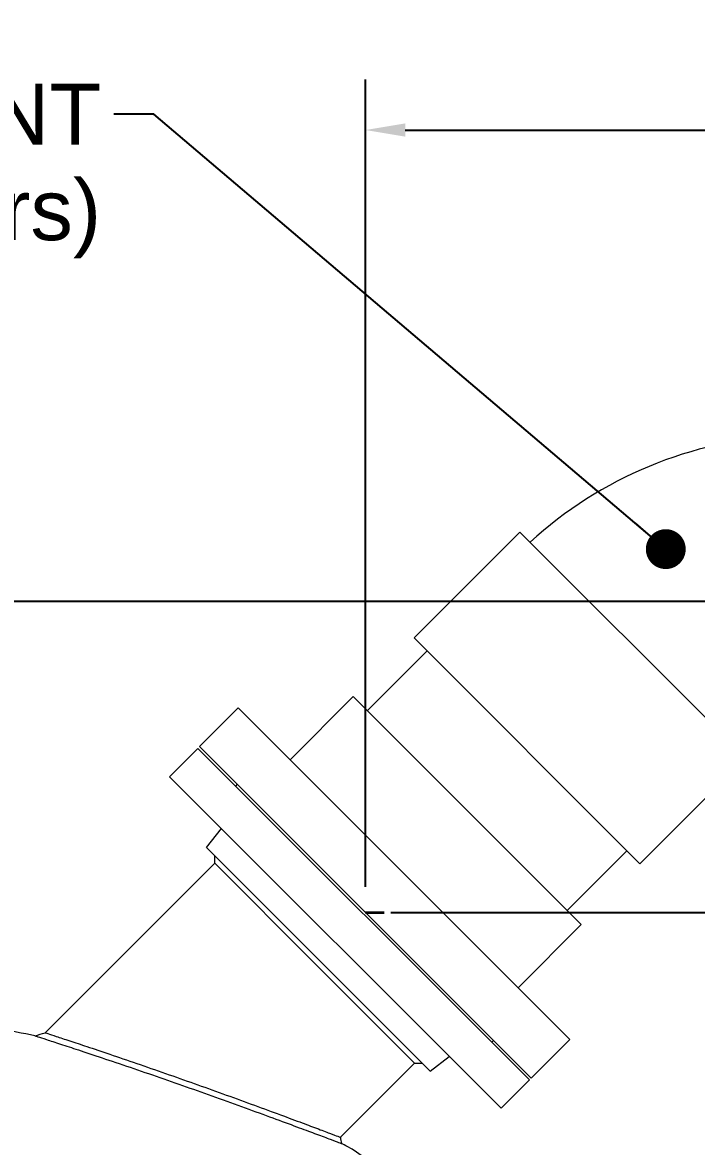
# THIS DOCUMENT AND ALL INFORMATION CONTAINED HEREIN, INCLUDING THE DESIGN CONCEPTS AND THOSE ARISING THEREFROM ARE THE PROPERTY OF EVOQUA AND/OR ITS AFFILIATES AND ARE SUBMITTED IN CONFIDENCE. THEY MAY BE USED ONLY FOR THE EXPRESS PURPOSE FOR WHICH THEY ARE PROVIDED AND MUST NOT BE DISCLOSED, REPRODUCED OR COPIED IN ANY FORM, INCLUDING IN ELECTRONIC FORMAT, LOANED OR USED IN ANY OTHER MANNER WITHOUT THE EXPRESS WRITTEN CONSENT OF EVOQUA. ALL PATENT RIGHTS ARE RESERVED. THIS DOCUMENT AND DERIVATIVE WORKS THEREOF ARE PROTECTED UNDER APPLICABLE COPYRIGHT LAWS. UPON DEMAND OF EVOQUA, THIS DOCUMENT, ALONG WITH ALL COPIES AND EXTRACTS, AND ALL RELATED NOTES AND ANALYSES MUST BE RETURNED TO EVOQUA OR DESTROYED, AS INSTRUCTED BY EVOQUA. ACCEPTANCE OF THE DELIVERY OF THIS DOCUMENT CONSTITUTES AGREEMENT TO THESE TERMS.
# Model space of a CAD drawing. Header units: inches. Extents: x 12 to 318, y 5 to 204.
# Drawn here: x 149.75 to 165.56, y 95.55 to 121.91 of the extents above; entities that cross this region are included whole.
import ezdxf

# ---------------------------------------------------------------- set-up
doc = ezdxf.new("R2010")
doc.units = ezdxf.units.IN
doc.header["$LTSCALE"] = 9.5
doc.header["$MEASUREMENT"] = 0
for name, color, linetype, lineweight in [('Dimension', 7, 'Continuous', 25), ('Sketch Geometry', 7, 'Continuous', 35), ('Symbol (ANSI)', 7, 'Continuous', 25), ('Visible', 7, 'Continuous', 18)]:
    doc.layers.add(name, color=color, linetype=linetype, lineweight=lineweight)
doc.styles.add('MEMCOR Medium', font='arial.ttf')
doc.styles.add('Standard D-E', font='arial.ttf')
doc.dimstyles.new('Default (ANSI)$7', dxfattribs={"dimscale": 9.5, "dimtxt": 0.15, "dimasz": 0.098425, "dimexe": 0.125, "dimexo": 0.0625, "dimgap": 0.031496, "dimtad": 0, "dimtih": 1, "dimtoh": 1, "dimdec": 4, "dimrnd": 1e-08, "dimzin": 3, "dimdsep": 46, "dimlunit": 5, "dimtxsty": 'MEMCOR Medium', "dimcen": 0.09, "dimdle": 0.393701, "dimclrd": 256, "dimclre": 256, "dimclrt": 256, "dimadec": 0, "dimazin": 1, "dimtfac": 0.8, "dimtofl": 0, "dimtmove": 0, "dimatfit": 3, "dimfxl": 1, "dimfrac": 1, "dimtolj": 1, "dimtzin": 4, "dimlwd": -1, "dimlwe": -1, "dimarcsym": 0})
doc.dimstyles.new('in [mm] D-E NeptuneBenson', dxfattribs={"dimscale": 9.5, "dimtxt": 0.15, "dimasz": 0.098425, "dimexe": 0.125, "dimexo": 0.063, "dimgap": 0.031496, "dimtad": 0, "dimtih": 1, "dimtoh": 1, "dimdec": 4, "dimrnd": 1e-08, "dimzin": 3, "dimdsep": 46, "dimlunit": 5, "dimtxsty": 'Standard D-E', "dimcen": 0.09, "dimdle": 0.393701, "dimclrd": 256, "dimclre": 256, "dimclrt": 256, "dimadec": 1, "dimazin": 1, "dimtfac": 1, "dimtofl": 0, "dimtmove": 0, "dimatfit": 3, "dimfxl": 1, "dimfrac": 1, "dimtolj": 1, "dimtzin": 4, "dimlwd": -1, "dimlwe": -1, "dimarcsym": 0})

# ---------------------------------------------------------------- blocks, each defined once
blk = doc.blocks.new('*D24')
at = {"layer": 'Defpoints', "color": 0, "transparency": 16777216}
for p in [(193.797, 119.389), (193.797, 114.309), (157.797, 101.039)]:
    blk.add_point(p, dxfattribs=at)
at = {"layer": 'Dimension', "transparency": 16777216}
for p, q in [((157.797, 101.638), (157.797, 120.576)), ((193.797, 114.907), (193.797, 120.576)), ((158.732, 119.389), (170.651, 119.389)), ((192.862, 119.389), (180.943, 119.389))]:
    blk.add_line(p, q, dxfattribs=at)
for points in [[(158.732, 119.545), (158.732, 119.233), (157.797, 119.389)], [(192.862, 119.545), (192.862, 119.233), (193.797, 119.389)]]:
    blk.add_solid(points, dxfattribs=at)
at = {"layer": 'Dimension', "transparency": 16777216, "char_height": 1.425, "attachment_point": 5, "style": 'Standard D-E'}
for s, insert in [('\\A1; 36 in', (175.797, 120.416)), ('\\A1;[914.4 mm]', (175.797, 118.176))]:
    blk.add_mtext(s, dxfattribs=dict(at, insert=insert))
blk = doc.blocks.new('*D26')
at = {"layer": 'Defpoints', "color": 0, "transparency": 16777216}
for p in [(157.797, 101.039), (159.202, 28.059), (174.638, 28.059)]:
    blk.add_point(p, dxfattribs=at)
at = {"layer": 'Dimension', "transparency": 16777216}
for p, q in [((158.396, 101.039), (175.825, 101.039)), ((174.638, 100.104), (174.638, 83.82)), ((174.638, 28.994), (174.638, 79.341)), ((159.801, 28.059), (175.825, 28.059))]:
    blk.add_line(p, q, dxfattribs=at)
for points in [[(174.482, 100.104), (174.794, 100.104), (174.638, 101.039)], [(174.482, 28.994), (174.794, 28.994), (174.638, 28.059)]]:
    blk.add_solid(points, dxfattribs=at)
at = {"layer": 'Dimension', "transparency": 16777216, "char_height": 1.425, "attachment_point": 5, "style": 'Standard D-E'}
for s, insert in [('\\A1; 73 in', (174.638, 82.608)), ('\\A1;[1853.7 mm]', (174.638, 80.368))]:
    blk.add_mtext(s, dxfattribs=dict(at, insert=insert))
blk = doc.blocks.new('*D27')
at = {"layer": 'Defpoints', "color": 0, "transparency": 16777216}
for p in [(144.797, 108.337), (183.91, 108.337), (159.202, 28.059)]:
    blk.add_point(p, dxfattribs=at)
at = {"layer": 'Dimension', "transparency": 16777216}
for p, q in [((145.396, 108.337), (185.098, 108.337)), ((183.91, 107.402), (183.91, 71.15)), ((183.91, 28.994), (183.91, 65.247)), ((159.801, 28.059), (185.098, 28.059))]:
    blk.add_line(p, q, dxfattribs=at)
for points in [[(183.754, 107.402), (184.066, 107.402), (183.91, 108.337)], [(183.754, 28.994), (184.066, 28.994), (183.91, 28.059)]]:
    blk.add_solid(points, dxfattribs=at)
at = {"layer": 'Dimension', "transparency": 16777216, "char_height": 1.425, "attachment_point": 5, "style": 'Standard D-E'}
for s, insert in [('\\A1; 80{\\H1x;\\S1#4;} in', (183.91, 69.938)), ('\\A1;[2039.1 mm]', (183.91, 66.986))]:
    blk.add_mtext(s, dxfattribs=dict(at, insert=insert))

msp = doc.modelspace()

# ---------------------------------------------------------------- linework, layer by layer
at = {"layer": 'Sketch Geometry'}
msp.add_line((157.797257, 101.039365), (158.240017, 101.039365), dxfattribs=at)
at = {"layer": 'Visible'}
for p, q in [((158.93782, 107.475451), (161.421179, 109.95881)), ((166.716702, 104.663287), (161.421179, 109.95881)), ((158.93782, 107.475451), (164.233343, 102.179928)), ((157.841451, 105.768141), (159.24329, 107.16998)), ((156.02949, 104.619093), (157.509995, 106.099598)), ((162.85749, 100.752103), (157.509995, 106.099598)), ((153.90817, 104.928452), (154.81415, 105.834433)), ((162.592325, 98.056258), (154.81415, 105.834433)), ((153.865743, 104.886026), (153.201063, 104.221345)), ((153.865743, 104.886026), (161.643918, 97.107851)), ((161.686344, 97.150277), (153.90817, 104.928452)), ((164.233343, 102.179928), (166.716702, 104.663287)), ((153.201063, 104.221345), (160.979237, 96.443171)), ((154.792053, 104.044569), (154.749627, 104.002142)), ((154.069927, 102.560522), (154.417286, 103.005122)), ((154.069927, 102.560522), (159.318414, 97.312035)), ((154.261723, 102.191949), (154.261723, 102.368725)), ((162.526033, 101.083559), (163.927873, 102.485398)), ((154.261723, 102.191949), (150.284665, 98.214891)), ((156.605782, 99.84789), (154.261723, 102.191949)), ((161.376985, 99.271598), (162.85749, 100.752103)), ((158.949841, 97.503831), (156.605782, 99.84789)), ((160.802461, 98.034161), (160.760034, 97.991734)), ((161.686344, 97.150277), (162.592325, 98.056258)), ((159.318414, 97.312035), (159.763014, 97.659394)), ((158.949841, 97.503831), (157.209095, 95.763085)), ((158.949841, 97.503831), (159.126618, 97.503831)), ((161.643918, 97.107851), (160.979237, 96.443171))]:
    msp.add_line(p, q, dxfattribs=at)
for centre, radius, start, end in [((168.116593, 102.652456), 9.576745, 92.5854484, 132.4145516), ((144.377257, 70.527145), 28.192219, 78.4010926, 81.9687755), ((144.377257, 70.527145), 28.192219, 62.5561831, 62.8727946), ((156.509757, 93.889365), 1.8675, 0, 62.5561831)]:
    msp.add_arc(centre, radius, start, end, dxfattribs=at)
for points in [[(150.045563, 98.143654), (150.125252, 98.167427), (150.204977, 98.191118), (150.284665, 98.214891)], [(157.209095, 95.763085), (157.216726, 95.714763), (157.224364, 95.666442), (157.231994, 95.618119)]]:
    msp.add_open_spline(points, degree=3, dxfattribs=at)
for points, knots in [([(150.045563, 98.143654), (150.045563, 98.143654), (150.06748, 98.136616), (150.158367, 98.107347), (150.227311, 98.085121), (150.407275, 98.026831), (150.518444, 97.990713), (150.771794, 97.907907), (150.913968, 97.861215), (151.230816, 97.756484), (151.419609, 97.693704), (151.828105, 97.556691), (152.047788, 97.482457), (152.503424, 97.327114), (152.739663, 97.245904), (153.212433, 97.081983), (153.448968, 96.99927), (153.902576, 96.839434), (154.136527, 96.756374), (154.603175, 96.589405), (154.835875, 96.505497), (155.283582, 96.342942), (155.49889, 96.26419), (155.898178, 96.117309), (156.082144, 96.049191), (156.391275, 95.934238), (156.529966, 95.882426), (156.776251, 95.790119), (156.883848, 95.74963), (157.057562, 95.68413), (157.123831, 95.659067), (157.211057, 95.626057), (157.231994, 95.618119), (157.231994, 95.618119)], [13.909300565, 13.909300565, 13.909300565, 13.909300565, 15.545173509, 15.545173509, 17.181046453, 17.181046453, 18.816919398, 18.816919398, 20.452792342, 20.452792342, 22.293989666, 22.293989666, 24.135186991, 24.135186991, 25.976384315, 25.976384315, 27.817581639, 27.817581639, 29.641187599, 29.641187599, 31.464793558, 31.464793558, 33.288399517, 33.288399517, 35.112005476, 35.112005476, 36.74566655, 36.74566655, 38.379327623, 38.379327623, 40.012988697, 40.012988697, 41.64664977, 41.64664977, 41.64664977, 41.64664977]), ([(150.284665, 98.214891), (150.284665, 98.214891), (150.305758, 98.208031), (150.393251, 98.179493), (150.459629, 98.157823), (150.632936, 98.100992), (150.740011, 98.065779), (150.984093, 97.98506), (151.121094, 97.939549), (151.426265, 97.837558), (151.607996, 97.77648), (152.001267, 97.643231), (152.212787, 97.571062), (152.651539, 97.420103), (152.879049, 97.341214), (153.334387, 97.182045), (153.56222, 97.101762), (153.999278, 96.946637), (154.224754, 96.866036), (154.6745, 96.704077), (154.898773, 96.62272), (155.330271, 96.465159), (155.537786, 96.388855), (155.922628, 96.246576), (156.09994, 96.180613), (156.398037, 96.069265), (156.531842, 96.019064), (156.769444, 95.929644), (156.873245, 95.890429), (157.040827, 95.826998), (157.104756, 95.802731), (157.188899, 95.77077), (157.209095, 95.763085), (157.209095, 95.763085)], [-40.107247289, -40.107247289, -40.107247289, -40.107247289, -38.527937612, -38.527937612, -36.948627936, -36.948627936, -35.36931826, -35.36931826, -33.790008584, -33.790008584, -32.015027003, -32.015027003, -30.240045422, -30.240045422, -28.465063842, -28.465063842, -26.690082261, -26.690082261, -24.931125031, -24.931125031, -23.1721678, -23.1721678, -21.41321057, -21.41321057, -19.654253339, -19.654253339, -18.076950287, -18.076950287, -16.499647235, -16.499647235, -14.922344183, -14.922344183, -13.345041131, -13.345041131, -13.345041131, -13.345041131])]:
    msp.add_open_spline(points, degree=3, knots=knots, dxfattribs=at)

# ---------------------------------------------------------------- texts
at = {"layer": 'Symbol (ANSI)', "insert": (151.597539, 120.473587), "char_height": 1.42500005, "width": 44.68982689, "attachment_point": 3, "line_spacing_factor": 0.944221, "style": 'MEMCOR Medium'}
msp.add_mtext('\\fArial|b0|i0;1/4 in [6.35 mm] FPT (FARSIDE) FOR EFFLUENT\\P\\fArial|b0|i0;PRESSURE GAUGE CONNECTION (by others)\\P', dxfattribs=at)

# ---------------------------------------------------------------- dimensions: what is measured, and where the dimension line sits
at = {"layer": 'Dimension'}
dim = msp.add_linear_dim(base=(193.797257, 119.388738), p1=(157.797257, 101.039365), p2=(193.797257, 114.3087), text=' <> in\\X[914.4 mm]', dimstyle='in [mm] D-E NeptuneBenson', override={"dimgap": 0.031496, "dimtih": 0, "dimtoh": 0, "dimdec": 4, "dimpost": '', "dimtol": 0, "dimlim": 0, "dimtp": 0, "dimtm": 0, "dimtdec": 2, "dimatfit": 1}, dxfattribs=at)
dim.commit()
dim.dimension.update_dxf_attribs({"geometry": '*D24', "text_midpoint": (175.797121, 119.388738), "dimtype": 160})
for base, p1, p2, text, picture, middle in [((183.910165, 108.337365), (159.202494, 28.059365), (144.797257, 108.337365), ' <> in\\X[2039.1 mm]', '*D27', (183.910165, 68.198365)), ((174.63792, 28.059365), (157.797257, 101.039365), (159.202494, 28.059365), ' <> in\\X[1853.7 mm]', '*D26', (174.63792, 81.580566))]:
    dim = msp.add_linear_dim(base=base, p1=p1, p2=p2, angle=90, text=text, dimstyle='in [mm] D-E NeptuneBenson', override={"dimgap": 0.031496, "dimdec": 4, "dimpost": '', "dimtol": 0, "dimlim": 0, "dimtp": 0, "dimtm": 0, "dimtdec": 2, "dimatfit": 1}, dxfattribs=at)
    dim.commit()
    dim.dimension.update_dxf_attribs({"geometry": picture, "text_midpoint": middle, "dimtype": 160})

# ---------------------------------------------------------------- leaders
at = {"layer": 'Symbol (ANSI)', "annotation_type": 0, "has_hookline": 1, "hookline_direction": 1, "text_width": 44.430646}
msp.add_leader([(164.842102, 109.558804), (152.831791, 119.761087), (151.896752, 119.761087)], dimstyle='Default (ANSI)$7', override={"dimasz": 0.098425, "dimtad": 0, "dimldrblk": 'Dot'}, dxfattribs=at)

doc.saveas('drawing.dxf')
